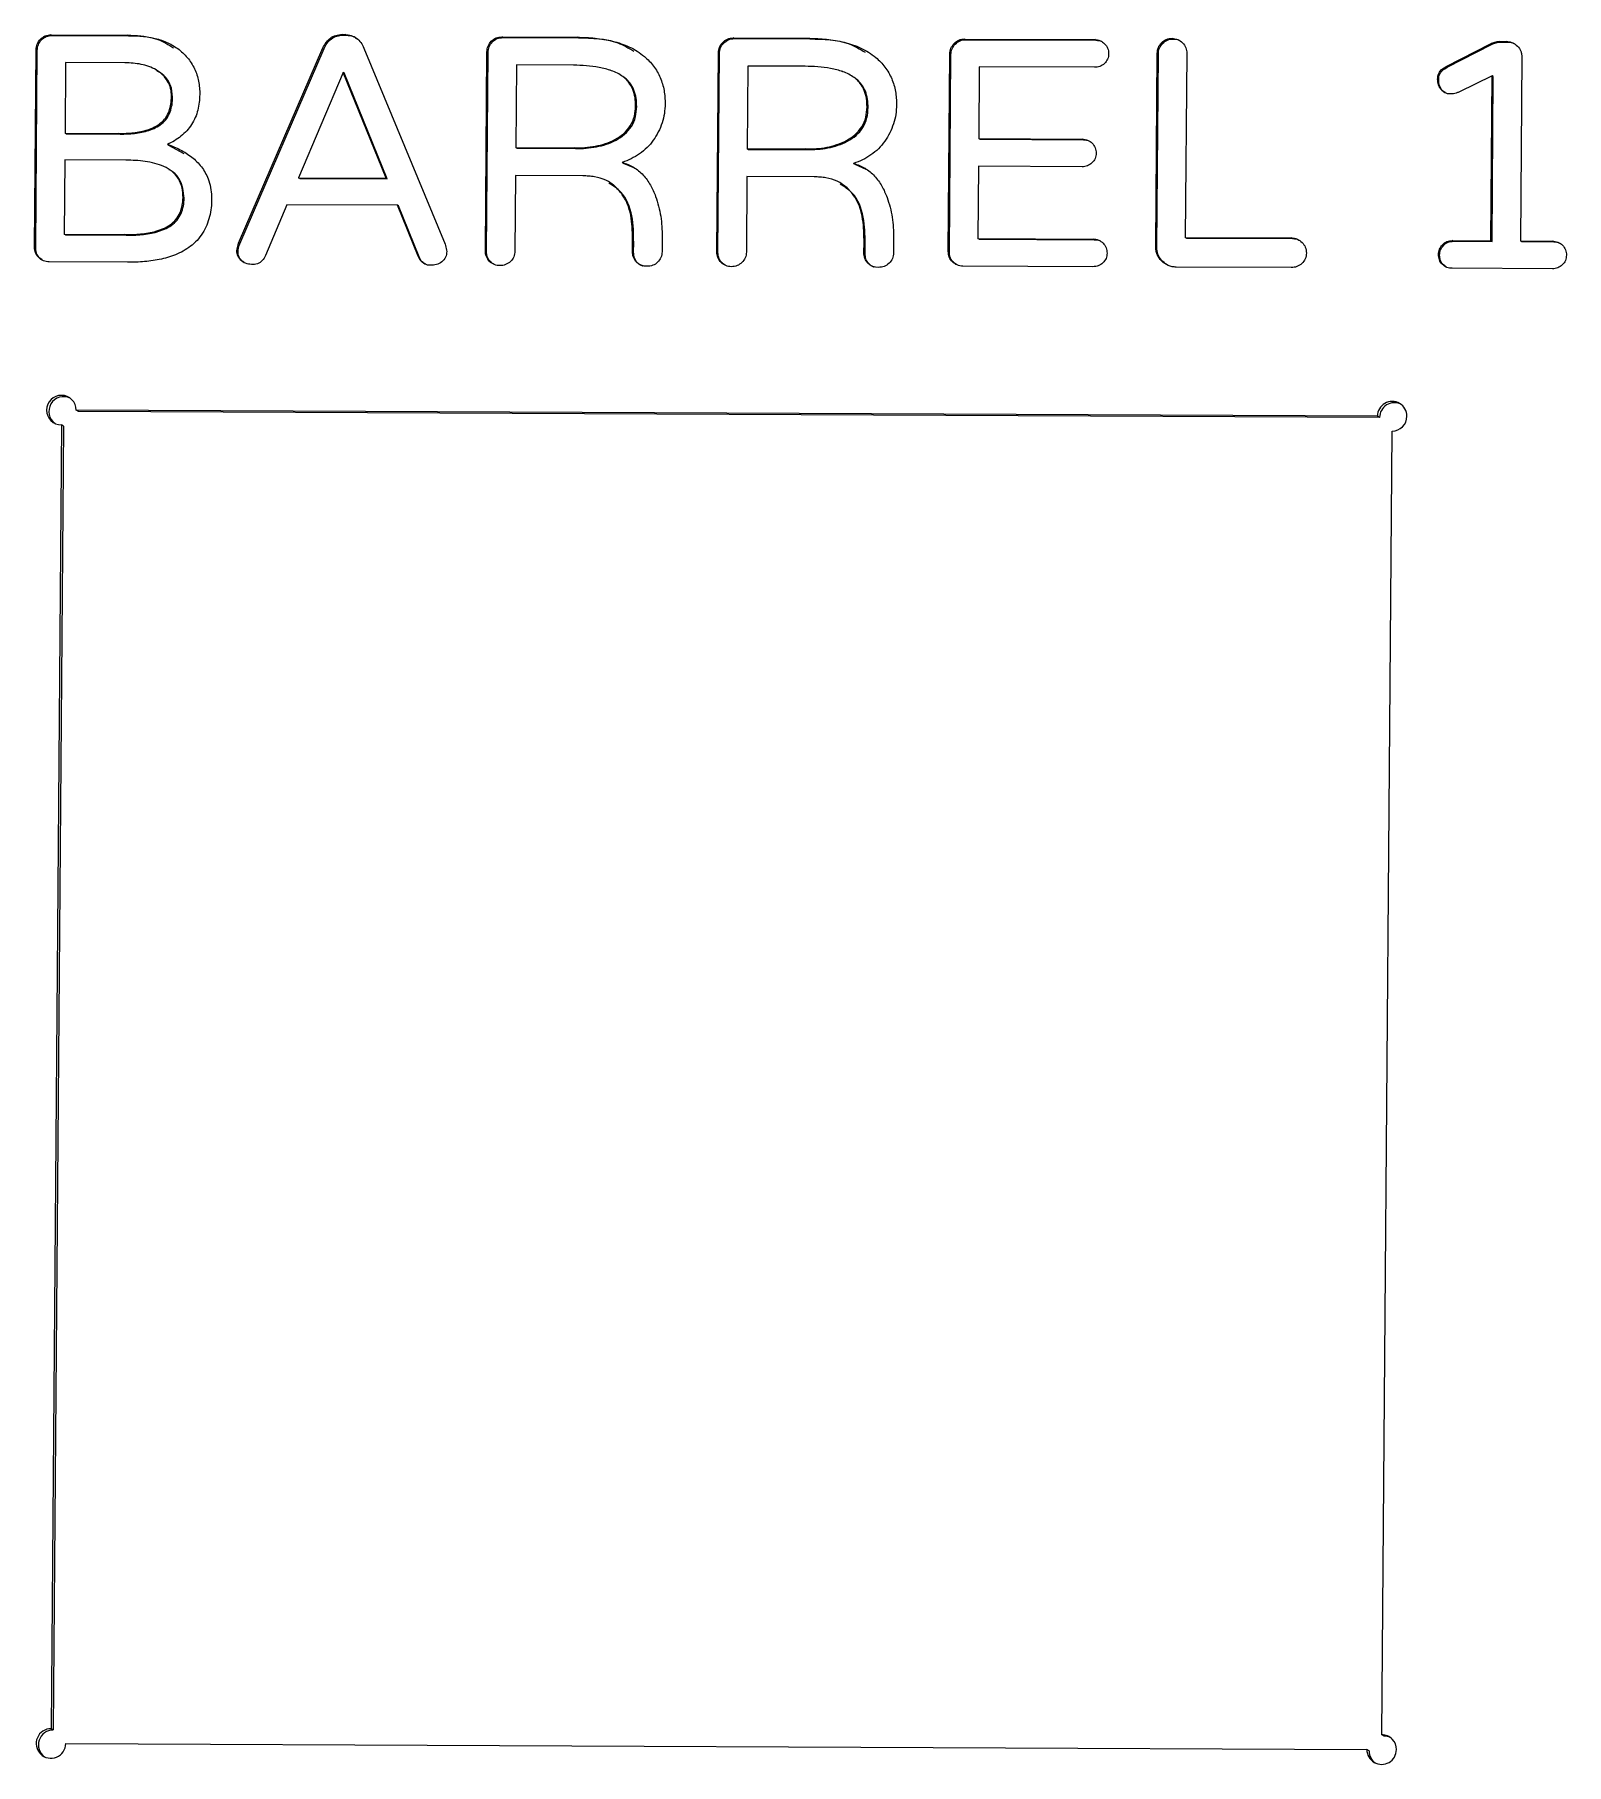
# Model space of a CAD drawing. Header units: millimetres. Extents: x -285 to 285, y -111 to 111.
# Drawn here: x -187.7 to -136, y -22.3 to 36 of the extents above; entities that cross this region are included whole.
import ezdxf

# ---------------------------------------------------------------- set-up
doc = ezdxf.new("R2010")
doc.units = ezdxf.units.MM

msp = doc.modelspace()

# ---------------------------------------------------------------- linework, layer by layer
at = {"color": 7, "linetype": 'Continuous', "lineweight": 25}
for p, q in [((-187.151, 35.984), (-184.568, 35.973)), ((-187.113, 35.962), (-187.151, 35.984)), ((-187.113, 35.962), (-184.53, 35.951)), ((-184.53, 35.951), (-184.568, 35.973)), ((-177.338, 35.994), (-177.229, 35.993)), ((-177.301, 35.972), (-177.338, 35.994)), ((-177.301, 35.972), (-177.191, 35.971)), ((-177.191, 35.971), (-177.229, 35.993)), ((-171.947, 35.915), (-169.398, 35.903)), ((-171.91, 35.893), (-171.947, 35.915)), ((-171.91, 35.893), (-169.36, 35.881)), ((-169.36, 35.881), (-169.398, 35.903)), ((-164.143, 35.879), (-161.593, 35.868)), ((-164.106, 35.857), (-164.143, 35.879)), ((-164.106, 35.857), (-161.556, 35.846)), ((-161.556, 35.846), (-161.593, 35.868)), ((-156.339, 35.844), (-151.95, 35.824)), ((-156.302, 35.822), (-156.339, 35.844)), ((-156.302, 35.822), (-151.913, 35.802)), ((-151.913, 35.802), (-151.95, 35.824)), ((-149.308, 35.844), (-149.345, 35.866)), ((-140.1, 34.913), (-138.605, 35.685)), ((-140.063, 34.891), (-138.568, 35.663)), ((-138.568, 35.663), (-138.605, 35.685)), ((-138.298, 35.761), (-138.068, 35.76)), ((-138.26, 35.739), (-138.298, 35.761)), ((-138.26, 35.739), (-138.031, 35.738)), ((-138.031, 35.738), (-138.068, 35.76)), ((-187.701, 28.825), (-187.649, 35.482)), ((-187.664, 28.803), (-187.612, 35.46)), ((-187.612, 35.46), (-187.649, 35.482)), ((-186.656, 35.049), (-186.675, 32.669)), ((-184.653, 35.04), (-186.656, 35.049)), ((-180.82, 28.958), (-177.976, 35.547)), ((-180.783, 28.936), (-177.939, 35.525)), ((-177.939, 35.525), (-177.976, 35.547)), ((-176.597, 35.541), (-173.858, 28.927)), ((-172.498, 28.7), (-172.446, 35.413)), ((-172.461, 28.678), (-172.408, 35.391)), ((-172.408, 35.391), (-172.446, 35.413)), ((-164.694, 28.664), (-164.641, 35.377)), ((-164.657, 28.642), (-164.604, 35.355)), ((-164.604, 35.355), (-164.641, 35.377)), ((-156.889, 28.684), (-156.837, 35.341)), ((-156.852, 28.662), (-156.8, 35.319)), ((-156.8, 35.319), (-156.837, 35.341)), ((-149.894, 28.849), (-149.843, 35.363)), ((-149.857, 28.827), (-149.806, 35.341)), ((-149.806, 35.341), (-149.843, 35.363)), ((-148.847, 35.359), (-148.896, 29.152)), ((-137.546, 35.231), (-137.595, 29.035)), ((-183.575, 34.786), (-183.612, 34.808)), ((-177.294, 34.721), (-178.8, 31.164)), ((-177.257, 34.699), (-177.294, 34.721)), ((-175.844, 31.151), (-177.294, 34.721)), ((-175.807, 31.129), (-177.257, 34.699)), ((-171.453, 34.969), (-171.475, 32.183)), ((-169.526, 34.96), (-171.453, 34.969)), ((-168.25, 34.769), (-168.288, 34.791)), ((-167.827, 34.557), (-167.864, 34.579)), ((-163.649, 34.933), (-163.67, 32.147)), ((-161.721, 34.924), (-163.649, 34.933)), ((-160.446, 34.733), (-160.483, 34.755)), ((-160.022, 34.522), (-160.06, 34.544)), ((-155.844, 34.908), (-155.863, 32.486)), ((-151.958, 34.891), (-155.844, 34.908)), ((-140.063, 34.891), (-140.1, 34.913)), ((-138.547, 34.599), (-139.668, 34.056)), ((-138.591, 29.04), (-138.547, 34.599)), ((-138.554, 29.018), (-138.51, 34.577)), ((-138.51, 34.577), (-138.547, 34.599)), ((-183.047, 33.881), (-183.084, 33.903)), ((-183.128, 33.388), (-183.166, 33.41)), ((-167.397, 33.569), (-167.435, 33.591)), ((-159.593, 33.533), (-159.63, 33.555)), ((-186.675, 32.669), (-184.857, 32.661)), ((-186.637, 32.647), (-186.675, 32.669)), ((-184.819, 32.639), (-184.857, 32.661)), ((-186.637, 32.647), (-184.819, 32.639)), ((-183.18, 32.27), (-183.217, 32.292)), ((-183.18, 32.27), (-182.665, 31.983)), ((-171.475, 32.183), (-169.492, 32.174)), ((-171.437, 32.161), (-171.475, 32.183)), ((-171.437, 32.161), (-169.455, 32.152)), ((-169.455, 32.152), (-169.492, 32.174)), ((-163.67, 32.147), (-161.688, 32.138)), ((-163.633, 32.125), (-163.67, 32.147)), ((-163.633, 32.125), (-161.65, 32.116)), ((-161.65, 32.116), (-161.688, 32.138)), ((-155.863, 32.486), (-152.371, 32.47)), ((-155.826, 32.464), (-155.863, 32.486)), ((-155.826, 32.464), (-152.334, 32.448)), ((-152.334, 32.448), (-152.371, 32.47)), ((-186.682, 31.77), (-186.702, 29.26)), ((-184.623, 31.76), (-186.682, 31.77)), ((-167.849, 31.662), (-167.887, 31.684)), ((-167.849, 31.662), (-167.474, 31.496)), ((-160.045, 31.626), (-160.082, 31.648)), ((-160.045, 31.626), (-159.669, 31.46)), ((-155.87, 31.553), (-155.89, 29.119)), ((-152.378, 31.537), (-155.87, 31.553)), ((-183.164, 31.447), (-183.201, 31.469)), ((-178.762, 31.142), (-178.8, 31.164)), ((-178.8, 31.164), (-175.844, 31.151)), ((-178.762, 31.142), (-175.807, 31.129)), ((-175.807, 31.129), (-175.844, 31.151)), ((-171.482, 31.24), (-171.502, 28.695)), ((-169.216, 31.23), (-171.482, 31.24)), ((-168.31, 31.018), (-168.348, 31.04)), ((-163.678, 31.205), (-163.698, 28.66)), ((-161.412, 31.194), (-163.678, 31.205)), ((-160.506, 30.982), (-160.543, 31.004)), ((-182.659, 30.479), (-182.696, 30.501)), ((-182.761, 29.966), (-182.798, 29.988)), ((-179.19, 30.255), (-179.914, 28.548)), ((-175.468, 30.238), (-179.19, 30.255)), ((-174.769, 28.525), (-175.468, 30.238)), ((-175.431, 30.216), (-175.468, 30.238)), ((-174.732, 28.503), (-175.431, 30.216)), ((-186.702, 29.26), (-184.654, 29.25)), ((-186.664, 29.238), (-186.702, 29.26)), ((-186.664, 29.238), (-184.617, 29.228)), ((-184.617, 29.228), (-184.654, 29.25)), ((-166.538, 29.177), (-166.542, 28.673)), ((-187.664, 28.803), (-187.701, 28.825)), ((-180.783, 28.936), (-180.82, 28.958)), ((-172.461, 28.678), (-172.498, 28.7)), ((-167.538, 28.677), (-167.536, 29.007)), ((-167.501, 28.655), (-167.538, 28.677)), ((-167.498, 28.985), (-167.536, 29.007)), ((-167.501, 28.655), (-167.498, 28.985)), ((-164.657, 28.642), (-164.694, 28.664)), ((-159.734, 28.642), (-159.731, 28.972)), ((-159.697, 28.619), (-159.734, 28.642)), ((-159.694, 28.95), (-159.731, 28.972)), ((-159.697, 28.619), (-159.694, 28.95)), ((-158.734, 29.142), (-158.738, 28.637)), ((-156.852, 28.662), (-156.889, 28.684)), ((-155.89, 29.119), (-152.003, 29.101)), ((-155.852, 29.097), (-155.89, 29.119)), ((-155.852, 29.097), (-151.966, 29.079)), ((-151.966, 29.079), (-152.003, 29.101)), ((-149.857, 28.827), (-149.894, 28.849)), ((-148.896, 29.152), (-145.315, 29.136)), ((-148.858, 29.13), (-148.896, 29.152)), ((-148.858, 29.13), (-145.278, 29.114)), ((-145.278, 29.114), (-145.315, 29.136)), ((-139.894, 29.046), (-138.591, 29.04)), ((-139.857, 29.024), (-139.894, 29.046)), ((-139.857, 29.024), (-138.554, 29.018)), ((-138.554, 29.018), (-138.591, 29.04)), ((-137.595, 29.035), (-136.512, 29.03)), ((-137.558, 29.013), (-137.595, 29.035)), ((-137.558, 29.013), (-136.474, 29.008)), ((-136.474, 29.008), (-136.512, 29.03)), ((-184.563, 28.317), (-187.211, 28.329)), ((-174.732, 28.503), (-174.769, 28.525)), ((-152.011, 28.168), (-156.399, 28.188)), ((-145.323, 28.138), (-149.209, 28.156)), ((-140.32, 28.553), (-140.357, 28.575)), ((-136.519, 28.098), (-139.902, 28.113)), ((-142.421, 23.129), (-186.297, 23.33)), ((-186.222, 23.286), (-186.297, 23.33)), ((-186.799, 22.832), (-187.144, -21.124)), ((-186.725, 22.788), (-187.07, -21.168)), ((-186.725, 22.788), (-186.799, 22.832)), ((-142.346, 23.085), (-186.222, 23.286)), ((-142.346, 23.085), (-142.421, 23.129)), ((-142.271, -21.329), (-141.926, 22.627)), ((-187.07, -21.168), (-187.144, -21.124)), ((-142.196, -21.373), (-142.271, -21.329)), ((-186.65, -21.626), (-142.774, -21.826)), ((-142.699, -21.871), (-142.774, -21.826))]:
    msp.add_line(p, q, dxfattribs=at)
for centre, radius, start, end in [((-186.796, 23.332), 0.499, 359.77545, 269.61924), ((-186.719, 23.287), 0.5, 64.54863, 234.26619), ((-141.922, 23.128), 0.499, 359.65261, 179.82392), ((-141.846, 23.082), 0.5, 64.54913, 179.66934), ((-141.924, 23.128), 0.501, 269.82341, 359.57127), ((-187.148, -21.623), 0.499, 89.51261, 359.6692), ((-187.072, -21.669), 0.5, 89.7197, 234.24935), ((-142.273, -21.826), 0.497, 359.46468, 89.71712), ((-142.199, -21.87), 0.497, 64.4201, 89.74691), ((-142.275, -21.829), 0.499, 179.65261, 359.82392), ((-142.201, -21.875), 0.498, 179.49546, 234.37004)]:
    msp.add_arc(centre, radius, start, end, dxfattribs=at)
for points, knots in [([(-187.649, 35.482), (-187.645, 35.548), (-187.636, 35.613), (-187.586, 35.735), (-187.549, 35.79), (-187.457, 35.884), (-187.403, 35.923), (-187.282, 35.974), (-187.216, 35.981), (-187.151, 35.984)], [0, 0, 0, 0, 0.25, 0.25, 0.5, 0.5, 0.75, 0.75, 1, 1, 1, 1]), ([(-187.612, 35.46), (-187.607, 35.526), (-187.599, 35.591), (-187.549, 35.713), (-187.512, 35.768), (-187.42, 35.862), (-187.366, 35.901), (-187.245, 35.952), (-187.179, 35.959), (-187.113, 35.962)], [0, 0, 0, 0, 0.25, 0.25, 0.5, 0.5, 0.75, 0.75, 1, 1, 1, 1]), ([(-184.568, 35.973), (-184.419, 35.97), (-184.271, 35.966), (-183.976, 35.934), (-183.829, 35.911), (-183.539, 35.844), (-183.397, 35.799), (-183.125, 35.68), (-182.994, 35.608), (-182.755, 35.433), (-182.647, 35.33), (-182.455, 35.103), (-182.374, 34.977), (-182.245, 34.709), (-182.201, 34.566), (-182.158, 34.347), (-182.147, 34.274), (-182.134, 34.125), (-182.133, 34.051), (-182.132, 33.977)], [0, 0, 0, 0, 0.125, 0.125, 0.25, 0.25, 0.375, 0.375, 0.5, 0.5, 0.625, 0.625, 0.75, 0.75, 0.875, 0.875, 0.9375, 0.9375, 1, 1, 1, 1]), ([(-184.53, 35.951), (-184.19, 35.947), (-183.643, 35.94), (-183.186, 35.653), (-183.013, 35.545)], [0, 0, 0, 0, 0.6231704, 1, 1, 1, 1]), ([(-177.976, 35.547), (-177.947, 35.61), (-177.915, 35.672), (-177.832, 35.783), (-177.783, 35.833), (-177.673, 35.916), (-177.609, 35.946), (-177.509, 35.976), (-177.476, 35.984), (-177.407, 35.992), (-177.372, 35.993), (-177.338, 35.994)], [0, 0, 0, 0, 0.25, 0.25, 0.5, 0.5, 0.75, 0.75, 0.875, 0.875, 1, 1, 1, 1]), ([(-177.939, 35.525), (-177.909, 35.588), (-177.878, 35.65), (-177.795, 35.761), (-177.746, 35.811), (-177.635, 35.894), (-177.571, 35.924), (-177.472, 35.954), (-177.438, 35.962), (-177.37, 35.97), (-177.335, 35.971), (-177.301, 35.972)], [0, 0, 0, 0, 0.25, 0.25, 0.5, 0.5, 0.75, 0.75, 0.875, 0.875, 1, 1, 1, 1]), ([(-177.229, 35.993), (-177.194, 35.992), (-177.159, 35.991), (-177.091, 35.982), (-177.058, 35.974), (-176.959, 35.943), (-176.896, 35.912), (-176.786, 35.828), (-176.737, 35.778), (-176.658, 35.666), (-176.627, 35.603), (-176.597, 35.541)], [0, 0, 0, 0, 0.125, 0.125, 0.25, 0.25, 0.5, 0.5, 0.75, 0.75, 1, 1, 1, 1]), ([(-177.191, 35.971), (-177.112, 35.967), (-176.986, 35.96), (-176.884, 35.89), (-176.845, 35.864)], [0, 0, 0, 0, 0.626902, 1, 1, 1, 1]), ([(-172.446, 35.413), (-172.441, 35.478), (-172.433, 35.544), (-172.383, 35.665), (-172.346, 35.721), (-172.254, 35.815), (-172.2, 35.854), (-172.079, 35.905), (-172.013, 35.912), (-171.947, 35.915)], [0, 0, 0, 0, 0.25, 0.25, 0.5, 0.5, 0.75, 0.75, 1, 1, 1, 1]), ([(-172.408, 35.391), (-172.404, 35.456), (-172.396, 35.522), (-172.346, 35.643), (-172.308, 35.699), (-172.217, 35.793), (-172.163, 35.832), (-172.042, 35.883), (-171.976, 35.89), (-171.91, 35.893)], [0, 0, 0, 0, 0.25, 0.25, 0.5, 0.5, 0.75, 0.75, 1, 1, 1, 1]), ([(-169.398, 35.903), (-169.198, 35.9), (-168.998, 35.894), (-168.6, 35.852), (-168.402, 35.82), (-168.014, 35.724), (-167.824, 35.659), (-167.552, 35.533), (-167.463, 35.486), (-167.294, 35.38), (-167.215, 35.319), (-167.137, 35.257)], [0, 0, 0, 0, 0.25, 0.25, 0.5, 0.5, 0.75, 0.75, 0.875, 0.875, 1, 1, 1, 1]), ([(-169.36, 35.881), (-168.902, 35.876), (-168.237, 35.868), (-167.672, 35.54), (-167.496, 35.438)], [0, 0, 0, 0, 0.689808, 1, 1, 1, 1]), ([(-164.641, 35.377), (-164.637, 35.443), (-164.629, 35.508), (-164.579, 35.63), (-164.541, 35.685), (-164.45, 35.779), (-164.395, 35.818), (-164.275, 35.869), (-164.209, 35.876), (-164.143, 35.879)], [0, 0, 0, 0, 0.25, 0.25, 0.5, 0.5, 0.75, 0.75, 1, 1, 1, 1]), ([(-164.604, 35.355), (-164.6, 35.42), (-164.592, 35.486), (-164.542, 35.608), (-164.504, 35.663), (-164.412, 35.757), (-164.358, 35.796), (-164.237, 35.847), (-164.171, 35.854), (-164.106, 35.857)], [0, 0, 0, 0, 0.25, 0.25, 0.5, 0.5, 0.75, 0.75, 1, 1, 1, 1]), ([(-161.593, 35.868), (-161.393, 35.864), (-161.193, 35.858), (-160.796, 35.816), (-160.598, 35.785), (-160.21, 35.688), (-160.02, 35.624), (-159.748, 35.497), (-159.659, 35.451), (-159.49, 35.344), (-159.411, 35.283), (-159.332, 35.221)], [0, 0, 0, 0, 0.25, 0.25, 0.5, 0.5, 0.75, 0.75, 0.875, 0.875, 1, 1, 1, 1]), ([(-161.556, 35.846), (-161.097, 35.84), (-160.433, 35.832), (-159.867, 35.504), (-159.692, 35.402)], [0, 0, 0, 0, 0.689808, 1, 1, 1, 1]), ([(-156.837, 35.341), (-156.833, 35.407), (-156.825, 35.473), (-156.774, 35.594), (-156.737, 35.65), (-156.645, 35.743), (-156.591, 35.783), (-156.47, 35.834), (-156.404, 35.84), (-156.339, 35.844)], [0, 0, 0, 0, 0.25, 0.25, 0.5, 0.5, 0.75, 0.75, 1, 1, 1, 1]), ([(-156.8, 35.319), (-156.795, 35.385), (-156.787, 35.451), (-156.737, 35.572), (-156.7, 35.627), (-156.608, 35.721), (-156.554, 35.761), (-156.433, 35.811), (-156.367, 35.818), (-156.302, 35.822)], [0, 0, 0, 0, 0.25, 0.25, 0.5, 0.5, 0.75, 0.75, 1, 1, 1, 1]), ([(-151.95, 35.824), (-151.919, 35.822), (-151.888, 35.821), (-151.828, 35.81), (-151.798, 35.8), (-151.712, 35.764), (-151.661, 35.728), (-151.574, 35.64), (-151.538, 35.589), (-151.504, 35.502), (-151.495, 35.472), (-151.486, 35.411), (-151.485, 35.38), (-151.484, 35.349)], [0, 0, 0, 0, 0.125, 0.125, 0.25, 0.25, 0.5, 0.5, 0.75, 0.75, 0.875, 0.875, 1, 1, 1, 1]), ([(-151.913, 35.802), (-151.841, 35.798), (-151.752, 35.794), (-151.688, 35.739), (-151.676, 35.729)], [0, 0, 0, 0, 0.819237, 1, 1, 1, 1]), ([(-149.843, 35.363), (-149.841, 35.396), (-149.839, 35.429), (-149.828, 35.493), (-149.818, 35.525), (-149.781, 35.616), (-149.744, 35.672), (-149.652, 35.766), (-149.598, 35.805), (-149.507, 35.842), (-149.475, 35.852), (-149.41, 35.862), (-149.378, 35.864), (-149.345, 35.866)], [0, 0, 0, 0, 0.125, 0.125, 0.25, 0.25, 0.5, 0.5, 0.75, 0.75, 0.875, 0.875, 1, 1, 1, 1]), ([(-149.806, 35.341), (-149.804, 35.374), (-149.802, 35.407), (-149.79, 35.471), (-149.781, 35.503), (-149.743, 35.594), (-149.707, 35.65), (-149.615, 35.744), (-149.56, 35.783), (-149.469, 35.82), (-149.438, 35.83), (-149.373, 35.84), (-149.34, 35.842), (-149.308, 35.844)], [0, 0, 0, 0, 0.125, 0.125, 0.25, 0.25, 0.5, 0.5, 0.75, 0.75, 0.875, 0.875, 1, 1, 1, 1]), ([(-149.345, 35.866), (-149.279, 35.862), (-149.213, 35.854), (-149.091, 35.803), (-149.037, 35.763), (-148.944, 35.669), (-148.906, 35.614), (-148.869, 35.522), (-148.86, 35.49), (-148.85, 35.425), (-148.848, 35.392), (-148.847, 35.359)], [0, 0, 0, 0, 0.25, 0.25, 0.5, 0.5, 0.75, 0.75, 0.875, 0.875, 1, 1, 1, 1]), ([(-149.308, 35.844), (-149.23, 35.841), (-149.139, 35.837), (-149.073, 35.781), (-149.064, 35.773)], [0, 0, 0, 0, 0.853755, 1, 1, 1, 1]), ([(-138.605, 35.685), (-138.556, 35.707), (-138.507, 35.729), (-138.405, 35.755), (-138.351, 35.758), (-138.298, 35.761)], [0, 0, 0, 0, 0.5, 0.5, 1, 1, 1, 1]), ([(-138.568, 35.663), (-138.519, 35.685), (-138.47, 35.707), (-138.367, 35.733), (-138.314, 35.736), (-138.26, 35.739)], [0, 0, 0, 0, 0.5, 0.5, 1, 1, 1, 1]), ([(-138.068, 35.76), (-138.034, 35.758), (-137.999, 35.756), (-137.931, 35.745), (-137.898, 35.735), (-137.803, 35.694), (-137.745, 35.654), (-137.649, 35.556), (-137.609, 35.498), (-137.569, 35.402), (-137.56, 35.368), (-137.549, 35.3), (-137.548, 35.266), (-137.546, 35.231)], [0, 0, 0, 0, 0.125, 0.125, 0.25, 0.25, 0.5, 0.5, 0.75, 0.75, 0.875, 0.875, 1, 1, 1, 1]), ([(-138.031, 35.738), (-137.949, 35.735), (-137.855, 35.732), (-137.787, 35.674), (-137.778, 35.666)], [0, 0, 0, 0, 0.862782, 1, 1, 1, 1]), ([(-183.084, 33.903), (-183.086, 33.994), (-183.092, 34.086), (-183.136, 34.262), (-183.169, 34.348), (-183.262, 34.504), (-183.319, 34.576), (-183.45, 34.702), (-183.524, 34.755), (-183.68, 34.849), (-183.763, 34.886), (-183.934, 34.948), (-184.022, 34.973), (-184.2, 35.008), (-184.29, 35.02), (-184.471, 35.036), (-184.562, 35.038), (-184.653, 35.04)], [0, 0, 0, 0, 0.125, 0.125, 0.25, 0.25, 0.375, 0.375, 0.5, 0.5, 0.625, 0.625, 0.75, 0.75, 0.875, 0.875, 1, 1, 1, 1]), ([(-167.137, 35.257), (-167.081, 35.206), (-167.026, 35.156), (-166.922, 35.047), (-166.874, 34.99), (-166.738, 34.81), (-166.662, 34.68), (-166.544, 34.404), (-166.502, 34.259), (-166.461, 34.037), (-166.451, 33.962), (-166.441, 33.813), (-166.439, 33.737), (-166.438, 33.662)], [0, 0, 0, 0, 0.125, 0.125, 0.25, 0.25, 0.5, 0.5, 0.75, 0.75, 0.875, 0.875, 1, 1, 1, 1]), ([(-159.332, 35.221), (-159.277, 35.171), (-159.221, 35.12), (-159.118, 35.012), (-159.069, 34.954), (-158.934, 34.775), (-158.857, 34.644), (-158.739, 34.368), (-158.697, 34.223), (-158.657, 34.001), (-158.647, 33.927), (-158.636, 33.777), (-158.635, 33.702), (-158.634, 33.627)], [0, 0, 0, 0, 0.125, 0.125, 0.25, 0.25, 0.5, 0.5, 0.75, 0.75, 0.875, 0.875, 1, 1, 1, 1]), ([(-151.484, 35.349), (-151.485, 35.318), (-151.487, 35.287), (-151.497, 35.227), (-151.506, 35.197), (-151.542, 35.112), (-151.579, 35.062), (-151.668, 34.978), (-151.721, 34.944), (-151.807, 34.911), (-151.836, 34.902), (-151.896, 34.893), (-151.927, 34.892), (-151.958, 34.891)], [0, 0, 0, 0, 0.125, 0.125, 0.25, 0.25, 0.5, 0.5, 0.75, 0.75, 0.875, 0.875, 1, 1, 1, 1]), ([(-183.047, 33.881), (-183.059, 34.017), (-183.084, 34.289), (-183.3, 34.609), (-183.499, 34.726), (-183.582, 34.775)], [0, 0, 0, 0, 0.369335, 0.73824, 1, 1, 1, 1]), ([(-167.864, 34.579), (-167.924, 34.619), (-167.985, 34.658), (-168.113, 34.724), (-168.18, 34.752), (-168.383, 34.826), (-168.523, 34.861), (-168.948, 34.942), (-169.237, 34.955), (-169.526, 34.96)], [0, 0, 0, 0, 0.125, 0.125, 0.25, 0.25, 0.5, 0.5, 1, 1, 1, 1]), ([(-167.435, 33.591), (-167.436, 33.684), (-167.439, 33.778), (-167.469, 33.962), (-167.494, 34.053), (-167.563, 34.227), (-167.609, 34.309), (-167.694, 34.421), (-167.724, 34.456), (-167.792, 34.52), (-167.828, 34.55), (-167.864, 34.579)], [0, 0, 0, 0, 0.25, 0.25, 0.5, 0.5, 0.75, 0.75, 0.875, 0.875, 1, 1, 1, 1]), ([(-167.397, 33.569), (-167.398, 33.662), (-167.401, 33.756), (-167.432, 33.94), (-167.456, 34.031), (-167.526, 34.205), (-167.572, 34.287), (-167.656, 34.399), (-167.687, 34.434), (-167.754, 34.498), (-167.791, 34.528), (-167.827, 34.557)], [0, 0, 0, 0, 0.25, 0.25, 0.5, 0.5, 0.75, 0.75, 0.875, 0.875, 1, 1, 1, 1]), ([(-160.06, 34.544), (-160.12, 34.583), (-160.18, 34.623), (-160.309, 34.689), (-160.375, 34.716), (-160.578, 34.79), (-160.719, 34.825), (-161.144, 34.906), (-161.433, 34.919), (-161.721, 34.924)], [0, 0, 0, 0, 0.125, 0.125, 0.25, 0.25, 0.5, 0.5, 1, 1, 1, 1]), ([(-159.63, 33.555), (-159.631, 33.648), (-159.634, 33.742), (-159.665, 33.927), (-159.689, 34.018), (-159.758, 34.191), (-159.805, 34.273), (-159.889, 34.385), (-159.92, 34.42), (-159.987, 34.485), (-160.023, 34.514), (-160.06, 34.544)], [0, 0, 0, 0, 0.25, 0.25, 0.5, 0.5, 0.75, 0.75, 0.875, 0.875, 1, 1, 1, 1]), ([(-159.593, 33.533), (-159.594, 33.626), (-159.597, 33.72), (-159.627, 33.905), (-159.652, 33.995), (-159.721, 34.169), (-159.767, 34.251), (-159.852, 34.363), (-159.883, 34.398), (-159.95, 34.463), (-159.986, 34.492), (-160.022, 34.522)], [0, 0, 0, 0, 0.25, 0.25, 0.5, 0.5, 0.75, 0.75, 0.875, 0.875, 1, 1, 1, 1]), ([(-139.668, 34.056), (-139.699, 34.044), (-139.729, 34.031), (-139.79, 34.007), (-139.823, 33.999), (-139.888, 33.993), (-139.921, 33.992), (-139.986, 33.991), (-140.02, 33.992), (-140.116, 34.014), (-140.174, 34.049), (-140.274, 34.135), (-140.315, 34.188), (-140.366, 34.31), (-140.38, 34.375), (-140.39, 34.506), (-140.388, 34.574), (-140.349, 34.699), (-140.311, 34.756), (-140.216, 34.848), (-140.158, 34.881), (-140.1, 34.913)], [0, 0, 0, 0, 0.0625, 0.0625, 0.125, 0.125, 0.1875, 0.1875, 0.25, 0.25, 0.375, 0.375, 0.5, 0.5, 0.625, 0.625, 0.75, 0.75, 0.875, 0.875, 1, 1, 1, 1]), ([(-140.126, 34.038), (-140.147, 34.048), (-140.227, 34.086), (-140.315, 34.225), (-140.356, 34.416), (-140.349, 34.619), (-140.235, 34.793), (-140.12, 34.858), (-140.063, 34.891)], [0, 0, 0, 0, 0.065257, 0.251598, 0.43881, 0.626008, 0.812633, 1, 1, 1, 1]), ([(-182.132, 33.977), (-182.136, 33.888), (-182.14, 33.799), (-182.159, 33.623), (-182.174, 33.535), (-182.241, 33.277), (-182.311, 33.112), (-182.504, 32.813), (-182.627, 32.682), (-182.834, 32.513), (-182.906, 32.462), (-183.058, 32.371), (-183.138, 32.331), (-183.217, 32.292)], [0, 0, 0, 0, 0.125, 0.125, 0.25, 0.25, 0.5, 0.5, 0.75, 0.75, 0.875, 0.875, 1, 1, 1, 1]), ([(-183.166, 33.41), (-183.142, 33.491), (-183.118, 33.571), (-183.091, 33.735), (-183.088, 33.819), (-183.084, 33.903)], [0, 0, 0, 0, 0.5, 0.5, 1, 1, 1, 1]), ([(-183.128, 33.388), (-183.104, 33.469), (-183.08, 33.549), (-183.054, 33.713), (-183.05, 33.797), (-183.047, 33.881)], [0, 0, 0, 0, 0.5, 0.5, 1, 1, 1, 1]), ([(-184.857, 32.661), (-184.693, 32.663), (-184.528, 32.666), (-184.203, 32.705), (-184.04, 32.735), (-183.728, 32.836), (-183.577, 32.909), (-183.386, 33.065), (-183.327, 33.125), (-183.232, 33.259), (-183.199, 33.334), (-183.166, 33.41)], [0, 0, 0, 0, 0.25, 0.25, 0.5, 0.5, 0.75, 0.75, 0.875, 0.875, 1, 1, 1, 1]), ([(-184.819, 32.639), (-184.655, 32.641), (-184.491, 32.644), (-184.165, 32.682), (-184.003, 32.713), (-183.69, 32.814), (-183.54, 32.887), (-183.349, 33.043), (-183.29, 33.103), (-183.195, 33.237), (-183.161, 33.312), (-183.128, 33.388)], [0, 0, 0, 0, 0.25, 0.25, 0.5, 0.5, 0.75, 0.75, 0.875, 0.875, 1, 1, 1, 1]), ([(-169.492, 32.174), (-169.375, 32.175), (-169.258, 32.177), (-169.025, 32.195), (-168.909, 32.21), (-168.679, 32.254), (-168.565, 32.282), (-168.343, 32.356), (-168.235, 32.402), (-168.027, 32.511), (-167.93, 32.577), (-167.752, 32.729), (-167.674, 32.819), (-167.551, 33.019), (-167.505, 33.128), (-167.448, 33.356), (-167.44, 33.473), (-167.435, 33.591)], [0, 0, 0, 0, 0.125, 0.125, 0.25, 0.25, 0.375, 0.375, 0.5, 0.5, 0.625, 0.625, 0.75, 0.75, 0.875, 0.875, 1, 1, 1, 1]), ([(-169.455, 32.152), (-169.338, 32.153), (-169.221, 32.155), (-168.988, 32.173), (-168.871, 32.188), (-168.642, 32.232), (-168.528, 32.26), (-168.305, 32.333), (-168.198, 32.38), (-167.99, 32.489), (-167.892, 32.555), (-167.714, 32.707), (-167.637, 32.797), (-167.513, 32.997), (-167.468, 33.106), (-167.411, 33.334), (-167.403, 33.451), (-167.397, 33.569)], [0, 0, 0, 0, 0.125, 0.125, 0.25, 0.25, 0.375, 0.375, 0.5, 0.5, 0.625, 0.625, 0.75, 0.75, 0.875, 0.875, 1, 1, 1, 1]), ([(-166.438, 33.662), (-166.443, 33.553), (-166.448, 33.443), (-166.481, 33.227), (-166.508, 33.121), (-166.611, 32.809), (-166.71, 32.611), (-166.962, 32.253), (-167.121, 32.098), (-167.392, 31.913), (-167.485, 31.856), (-167.682, 31.761), (-167.784, 31.722), (-167.887, 31.684)], [0, 0, 0, 0, 0.125, 0.125, 0.25, 0.25, 0.5, 0.5, 0.75, 0.75, 0.875, 0.875, 1, 1, 1, 1]), ([(-161.688, 32.138), (-161.571, 32.14), (-161.454, 32.142), (-161.221, 32.159), (-161.104, 32.174), (-160.875, 32.218), (-160.761, 32.246), (-160.538, 32.32), (-160.431, 32.366), (-160.223, 32.476), (-160.125, 32.541), (-159.947, 32.694), (-159.87, 32.784), (-159.746, 32.983), (-159.701, 33.093), (-159.644, 33.32), (-159.635, 33.438), (-159.63, 33.555)], [0, 0, 0, 0, 0.125, 0.125, 0.25, 0.25, 0.375, 0.375, 0.5, 0.5, 0.625, 0.625, 0.75, 0.75, 0.875, 0.875, 1, 1, 1, 1]), ([(-161.65, 32.116), (-161.533, 32.118), (-161.416, 32.12), (-161.183, 32.137), (-161.067, 32.152), (-160.837, 32.196), (-160.723, 32.224), (-160.501, 32.298), (-160.393, 32.344), (-160.186, 32.453), (-160.088, 32.519), (-159.91, 32.672), (-159.833, 32.762), (-159.709, 32.961), (-159.664, 33.071), (-159.606, 33.298), (-159.598, 33.416), (-159.593, 33.533)], [0, 0, 0, 0, 0.125, 0.125, 0.25, 0.25, 0.375, 0.375, 0.5, 0.5, 0.625, 0.625, 0.75, 0.75, 0.875, 0.875, 1, 1, 1, 1]), ([(-158.634, 33.627), (-158.639, 33.517), (-158.644, 33.408), (-158.677, 33.192), (-158.703, 33.085), (-158.807, 32.773), (-158.906, 32.575), (-159.158, 32.218), (-159.316, 32.062), (-159.587, 31.877), (-159.681, 31.82), (-159.878, 31.725), (-159.98, 31.686), (-160.082, 31.648)], [0, 0, 0, 0, 0.125, 0.125, 0.25, 0.25, 0.5, 0.5, 0.75, 0.75, 0.875, 0.875, 1, 1, 1, 1]), ([(-183.217, 32.292), (-183.073, 32.238), (-182.928, 32.183), (-182.654, 32.041), (-182.523, 31.958), (-182.281, 31.767), (-182.172, 31.657), (-182.031, 31.473), (-181.988, 31.408), (-181.912, 31.274), (-181.879, 31.204), (-181.847, 31.134)], [0, 0, 0, 0, 0.25, 0.25, 0.5, 0.5, 0.75, 0.75, 0.875, 0.875, 1, 1, 1, 1]), ([(-152.371, 32.47), (-152.34, 32.469), (-152.309, 32.467), (-152.248, 32.456), (-152.219, 32.447), (-152.133, 32.41), (-152.082, 32.374), (-151.994, 32.286), (-151.959, 32.234), (-151.924, 32.148), (-151.915, 32.118), (-151.905, 32.057), (-151.904, 32.026), (-151.903, 31.995)], [0, 0, 0, 0, 0.125, 0.125, 0.25, 0.25, 0.5, 0.5, 0.75, 0.75, 0.875, 0.875, 1, 1, 1, 1]), ([(-152.334, 32.448), (-152.261, 32.444), (-152.173, 32.44), (-152.11, 32.386), (-152.099, 32.377)], [0, 0, 0, 0, 0.826961, 1, 1, 1, 1]), ([(-182.696, 30.501), (-182.698, 30.611), (-182.703, 30.72), (-182.753, 30.933), (-182.792, 31.036), (-182.904, 31.224), (-182.978, 31.306), (-183.148, 31.443), (-183.243, 31.498), (-183.541, 31.632), (-183.755, 31.684), (-184.187, 31.748), (-184.405, 31.757), (-184.623, 31.76)], [0, 0, 0, 0, 0.125, 0.125, 0.25, 0.25, 0.375, 0.375, 0.5, 0.5, 0.75, 0.75, 1, 1, 1, 1]), ([(-167.887, 31.684), (-167.82, 31.663), (-167.753, 31.643), (-167.624, 31.59), (-167.562, 31.557), (-167.383, 31.45), (-167.274, 31.36), (-167.085, 31.155), (-167.003, 31.041), (-166.864, 30.799), (-166.81, 30.669), (-166.759, 30.54)], [0, 0, 0, 0, 0.125, 0.125, 0.25, 0.25, 0.5, 0.5, 0.75, 0.75, 1, 1, 1, 1]), ([(-160.082, 31.648), (-160.016, 31.628), (-159.949, 31.607), (-159.82, 31.554), (-159.758, 31.522), (-159.578, 31.414), (-159.47, 31.325), (-159.28, 31.119), (-159.199, 31.005), (-159.06, 30.763), (-159.006, 30.634), (-158.954, 30.504)], [0, 0, 0, 0, 0.125, 0.125, 0.25, 0.25, 0.5, 0.5, 0.75, 0.75, 1, 1, 1, 1]), ([(-151.903, 31.995), (-151.904, 31.964), (-151.906, 31.933), (-151.917, 31.873), (-151.926, 31.844), (-151.963, 31.759), (-151.999, 31.709), (-152.089, 31.624), (-152.141, 31.591), (-152.227, 31.557), (-152.257, 31.549), (-152.317, 31.539), (-152.348, 31.538), (-152.378, 31.537)], [0, 0, 0, 0, 0.125, 0.125, 0.25, 0.25, 0.5, 0.5, 0.75, 0.75, 0.875, 0.875, 1, 1, 1, 1]), ([(-182.659, 30.479), (-182.682, 30.7), (-182.718, 31.031), (-182.975, 31.333), (-183.12, 31.412), (-183.169, 31.439)], [0, 0, 0, 0, 0.5672225, 0.8530596, 1, 1, 1, 1]), ([(-181.847, 31.134), (-181.814, 31.038), (-181.784, 30.94), (-181.749, 30.74), (-181.739, 30.639), (-181.726, 30.334), (-181.739, 30.129), (-181.829, 29.733), (-181.896, 29.538), (-182.048, 29.273), (-182.106, 29.189), (-182.238, 29.034), (-182.314, 28.966), (-182.39, 28.899)], [0, 0, 0, 0, 0.125, 0.125, 0.25, 0.25, 0.5, 0.5, 0.75, 0.75, 0.875, 0.875, 1, 1, 1, 1]), ([(-167.536, 29.007), (-167.536, 29.141), (-167.537, 29.274), (-167.552, 29.541), (-167.562, 29.674), (-167.603, 29.938), (-167.631, 30.069), (-167.721, 30.32), (-167.782, 30.439), (-167.928, 30.663), (-168.012, 30.767), (-168.207, 30.949), (-168.315, 31.03), (-168.558, 31.14), (-168.687, 31.176), (-168.884, 31.209), (-168.95, 31.217), (-169.083, 31.228), (-169.149, 31.229), (-169.216, 31.23)], [0, 0, 0, 0, 0.125, 0.125, 0.25, 0.25, 0.375, 0.375, 0.5, 0.5, 0.625, 0.625, 0.75, 0.75, 0.875, 0.875, 0.9375, 0.9375, 1, 1, 1, 1]), ([(-167.498, 28.985), (-167.501, 29.282), (-167.508, 29.873), (-167.792, 30.644), (-168.19, 30.894), (-168.335, 30.985)], [0, 0, 0, 0, 0.391384, 0.779103, 1, 1, 1, 1]), ([(-159.731, 28.972), (-159.731, 29.105), (-159.732, 29.239), (-159.747, 29.505), (-159.758, 29.638), (-159.799, 29.902), (-159.827, 30.033), (-159.916, 30.284), (-159.978, 30.404), (-160.123, 30.627), (-160.208, 30.732), (-160.402, 30.913), (-160.511, 30.994), (-160.753, 31.104), (-160.882, 31.141), (-161.079, 31.173), (-161.146, 31.181), (-161.278, 31.193), (-161.345, 31.194), (-161.412, 31.194)], [0, 0, 0, 0, 0.125, 0.125, 0.25, 0.25, 0.375, 0.375, 0.5, 0.5, 0.625, 0.625, 0.75, 0.75, 0.875, 0.875, 0.9375, 0.9375, 1, 1, 1, 1]), ([(-159.694, 28.95), (-159.697, 29.246), (-159.703, 29.837), (-159.987, 30.609), (-160.386, 30.859), (-160.53, 30.95)], [0, 0, 0, 0, 0.3913839, 0.7791029, 1, 1, 1, 1]), ([(-182.798, 29.988), (-182.766, 30.07), (-182.737, 30.153), (-182.704, 30.325), (-182.699, 30.413), (-182.696, 30.501)], [0, 0, 0, 0, 0.5, 0.5, 1, 1, 1, 1]), ([(-182.761, 29.966), (-182.729, 30.048), (-182.7, 30.131), (-182.667, 30.303), (-182.662, 30.391), (-182.659, 30.479)], [0, 0, 0, 0, 0.5, 0.5, 1, 1, 1, 1]), ([(-166.759, 30.54), (-166.722, 30.43), (-166.686, 30.32), (-166.627, 30.097), (-166.605, 29.983), (-166.569, 29.754), (-166.556, 29.639), (-166.541, 29.409), (-166.54, 29.293), (-166.538, 29.177)], [0, 0, 0, 0, 0.25, 0.25, 0.5, 0.5, 0.75, 0.75, 1, 1, 1, 1]), ([(-158.954, 30.504), (-158.918, 30.394), (-158.882, 30.284), (-158.823, 30.061), (-158.8, 29.947), (-158.764, 29.719), (-158.751, 29.604), (-158.737, 29.373), (-158.735, 29.257), (-158.734, 29.142)], [0, 0, 0, 0, 0.25, 0.25, 0.5, 0.5, 0.75, 0.75, 1, 1, 1, 1]), ([(-184.654, 29.25), (-184.478, 29.252), (-184.302, 29.255), (-183.952, 29.29), (-183.777, 29.317), (-183.438, 29.414), (-183.272, 29.481), (-183.056, 29.633), (-182.988, 29.692), (-182.877, 29.829), (-182.837, 29.908), (-182.798, 29.988)], [0, 0, 0, 0, 0.25, 0.25, 0.5, 0.5, 0.75, 0.75, 0.875, 0.875, 1, 1, 1, 1]), ([(-184.617, 29.228), (-184.441, 29.23), (-184.265, 29.233), (-183.914, 29.268), (-183.74, 29.295), (-183.401, 29.392), (-183.235, 29.459), (-183.018, 29.611), (-182.951, 29.67), (-182.839, 29.807), (-182.8, 29.886), (-182.761, 29.966)], [0, 0, 0, 0, 0.25, 0.25, 0.5, 0.5, 0.75, 0.75, 0.875, 0.875, 1, 1, 1, 1]), ([(-187.211, 28.329), (-187.243, 28.331), (-187.276, 28.333), (-187.339, 28.344), (-187.37, 28.353), (-187.46, 28.39), (-187.515, 28.427), (-187.606, 28.519), (-187.643, 28.574), (-187.679, 28.665), (-187.688, 28.696), (-187.698, 28.76), (-187.7, 28.792), (-187.701, 28.825)], [0, 0, 0, 0, 0.125, 0.125, 0.25, 0.25, 0.5, 0.5, 0.75, 0.75, 0.875, 0.875, 1, 1, 1, 1]), ([(-187.421, 28.382), (-187.469, 28.413), (-187.565, 28.476), (-187.65, 28.632), (-187.659, 28.746), (-187.664, 28.803)], [0, 0, 0, 0, 0.331618, 0.665752, 1, 1, 1, 1]), ([(-182.39, 28.899), (-182.466, 28.841), (-182.542, 28.782), (-182.706, 28.683), (-182.792, 28.64), (-183.054, 28.524), (-183.238, 28.467), (-183.611, 28.383), (-183.8, 28.356), (-184.181, 28.323), (-184.372, 28.319), (-184.563, 28.317)], [0, 0, 0, 0, 0.125, 0.125, 0.25, 0.25, 0.5, 0.5, 0.75, 0.75, 1, 1, 1, 1]), ([(-179.914, 28.548), (-179.945, 28.488), (-179.976, 28.427), (-180.067, 28.327), (-180.124, 28.287), (-180.252, 28.243), (-180.321, 28.239), (-180.455, 28.248), (-180.522, 28.259), (-180.648, 28.305), (-180.706, 28.343), (-180.798, 28.441), (-180.834, 28.5), (-180.88, 28.627), (-180.88, 28.696), (-180.863, 28.83), (-180.842, 28.894), (-180.82, 28.958)], [0, 0, 0, 0, 0.125, 0.125, 0.25, 0.25, 0.375, 0.375, 0.5, 0.5, 0.625, 0.625, 0.75, 0.75, 0.875, 0.875, 1, 1, 1, 1]), ([(-180.623, 28.31), (-180.655, 28.328), (-180.746, 28.38), (-180.835, 28.538), (-180.846, 28.744), (-180.804, 28.872), (-180.783, 28.936)], [0, 0, 0, 0, 0.154346, 0.436183, 0.717193, 1, 1, 1, 1]), ([(-173.858, 28.927), (-173.837, 28.863), (-173.816, 28.798), (-173.801, 28.664), (-173.803, 28.595), (-173.85, 28.468), (-173.887, 28.41), (-173.98, 28.312), (-174.039, 28.275), (-174.166, 28.23), (-174.233, 28.22), (-174.368, 28.212), (-174.437, 28.216), (-174.563, 28.261), (-174.62, 28.302), (-174.709, 28.403), (-174.74, 28.464), (-174.769, 28.525)], [0, 0, 0, 0, 0.125, 0.125, 0.25, 0.25, 0.375, 0.375, 0.5, 0.5, 0.625, 0.625, 0.75, 0.75, 0.875, 0.875, 1, 1, 1, 1]), ([(-172.008, 28.204), (-172.04, 28.206), (-172.073, 28.208), (-172.136, 28.219), (-172.168, 28.228), (-172.258, 28.265), (-172.313, 28.302), (-172.403, 28.394), (-172.44, 28.449), (-172.476, 28.54), (-172.485, 28.571), (-172.495, 28.635), (-172.497, 28.667), (-172.498, 28.7)], [0, 0, 0, 0, 0.125, 0.125, 0.25, 0.25, 0.5, 0.5, 0.75, 0.75, 0.875, 0.875, 1, 1, 1, 1]), ([(-172.219, 28.257), (-172.266, 28.288), (-172.362, 28.351), (-172.447, 28.507), (-172.456, 28.621), (-172.461, 28.678)], [0, 0, 0, 0, 0.331618, 0.665752, 1, 1, 1, 1]), ([(-171.502, 28.695), (-171.506, 28.63), (-171.514, 28.564), (-171.566, 28.444), (-171.605, 28.39), (-171.7, 28.3), (-171.756, 28.263), (-171.877, 28.215), (-171.943, 28.208), (-172.008, 28.204)], [0, 0, 0, 0, 0.25, 0.25, 0.5, 0.5, 0.75, 0.75, 1, 1, 1, 1]), ([(-166.542, 28.673), (-166.547, 28.607), (-166.553, 28.541), (-166.604, 28.42), (-166.644, 28.365), (-166.737, 28.274), (-166.794, 28.238), (-166.917, 28.192), (-166.983, 28.182), (-167.179, 28.18), (-167.312, 28.225), (-167.45, 28.366), (-167.484, 28.423), (-167.518, 28.515), (-167.527, 28.547), (-167.537, 28.611), (-167.537, 28.644), (-167.538, 28.677)], [0, 0, 0, 0, 0.125, 0.125, 0.25, 0.25, 0.375, 0.375, 0.5, 0.5, 0.75, 0.75, 0.875, 0.875, 0.9375, 0.9375, 1, 1, 1, 1]), ([(-167.191, 28.19), (-167.195, 28.191), (-167.263, 28.202), (-167.376, 28.291), (-167.485, 28.457), (-167.496, 28.589), (-167.501, 28.655)], [0, 0, 0, 0, 0.020125, 0.346415, 0.672942, 1, 1, 1, 1]), ([(-164.204, 28.169), (-164.236, 28.17), (-164.268, 28.172), (-164.332, 28.183), (-164.363, 28.193), (-164.453, 28.23), (-164.508, 28.266), (-164.599, 28.358), (-164.636, 28.414), (-164.672, 28.504), (-164.681, 28.535), (-164.691, 28.599), (-164.692, 28.632), (-164.694, 28.664)], [0, 0, 0, 0, 0.125, 0.125, 0.25, 0.25, 0.5, 0.5, 0.75, 0.75, 0.875, 0.875, 1, 1, 1, 1]), ([(-164.414, 28.221), (-164.462, 28.253), (-164.557, 28.315), (-164.642, 28.471), (-164.652, 28.585), (-164.657, 28.642)], [0, 0, 0, 0, 0.331618, 0.665752, 1, 1, 1, 1]), ([(-163.698, 28.66), (-163.702, 28.594), (-163.71, 28.528), (-163.761, 28.408), (-163.801, 28.354), (-163.896, 28.264), (-163.951, 28.228), (-164.073, 28.179), (-164.138, 28.172), (-164.204, 28.169)], [0, 0, 0, 0, 0.25, 0.25, 0.5, 0.5, 0.75, 0.75, 1, 1, 1, 1]), ([(-158.738, 28.637), (-158.742, 28.572), (-158.749, 28.505), (-158.8, 28.384), (-158.839, 28.33), (-158.933, 28.238), (-158.99, 28.202), (-159.113, 28.156), (-159.178, 28.147), (-159.375, 28.144), (-159.508, 28.189), (-159.646, 28.33), (-159.68, 28.387), (-159.714, 28.48), (-159.723, 28.511), (-159.732, 28.576), (-159.733, 28.609), (-159.734, 28.642)], [0, 0, 0, 0, 0.125, 0.125, 0.25, 0.25, 0.375, 0.375, 0.5, 0.5, 0.75, 0.75, 0.875, 0.875, 0.9375, 0.9375, 1, 1, 1, 1]), ([(-159.387, 28.154), (-159.391, 28.155), (-159.459, 28.166), (-159.572, 28.255), (-159.681, 28.421), (-159.691, 28.553), (-159.697, 28.619)], [0, 0, 0, 0, 0.020125, 0.346415, 0.672942, 1, 1, 1, 1]), ([(-156.399, 28.188), (-156.431, 28.19), (-156.464, 28.192), (-156.527, 28.203), (-156.559, 28.213), (-156.648, 28.25), (-156.703, 28.286), (-156.794, 28.378), (-156.831, 28.434), (-156.867, 28.524), (-156.876, 28.555), (-156.886, 28.619), (-156.888, 28.652), (-156.889, 28.684)], [0, 0, 0, 0, 0.125, 0.125, 0.25, 0.25, 0.5, 0.5, 0.75, 0.75, 0.875, 0.875, 1, 1, 1, 1]), ([(-156.609, 28.241), (-156.657, 28.272), (-156.753, 28.335), (-156.838, 28.491), (-156.847, 28.605), (-156.852, 28.662)], [0, 0, 0, 0, 0.331618, 0.665752, 1, 1, 1, 1]), ([(-151.537, 28.626), (-151.538, 28.596), (-151.54, 28.565), (-151.55, 28.505), (-151.559, 28.475), (-151.595, 28.39), (-151.632, 28.34), (-151.721, 28.255), (-151.773, 28.222), (-151.859, 28.189), (-151.889, 28.18), (-151.949, 28.17), (-151.98, 28.169), (-152.011, 28.168)], [0, 0, 0, 0, 0.125, 0.125, 0.25, 0.25, 0.5, 0.5, 0.75, 0.75, 0.875, 0.875, 1, 1, 1, 1]), ([(-152.003, 29.101), (-151.972, 29.1), (-151.941, 29.099), (-151.88, 29.088), (-151.851, 29.078), (-151.765, 29.042), (-151.714, 29.006), (-151.627, 28.918), (-151.591, 28.866), (-151.557, 28.779), (-151.548, 28.749), (-151.539, 28.688), (-151.538, 28.657), (-151.537, 28.626)], [0, 0, 0, 0, 0.125, 0.125, 0.25, 0.25, 0.5, 0.5, 0.75, 0.75, 0.875, 0.875, 1, 1, 1, 1]), ([(-151.966, 29.079), (-151.893, 29.076), (-151.805, 29.072), (-151.741, 29.017), (-151.729, 29.007)], [0, 0, 0, 0, 0.819237, 1, 1, 1, 1]), ([(-149.209, 28.156), (-149.254, 28.158), (-149.299, 28.16), (-149.388, 28.176), (-149.431, 28.19), (-149.556, 28.243), (-149.631, 28.296), (-149.758, 28.425), (-149.81, 28.5), (-149.862, 28.626), (-149.875, 28.669), (-149.89, 28.758), (-149.892, 28.804), (-149.894, 28.849)], [0, 0, 0, 0, 0.125, 0.125, 0.25, 0.25, 0.5, 0.5, 0.75, 0.75, 0.875, 0.875, 1, 1, 1, 1]), ([(-149.51, 28.235), (-149.578, 28.28), (-149.712, 28.371), (-149.836, 28.588), (-149.85, 28.747), (-149.857, 28.827)], [0, 0, 0, 0, 0.339581, 0.669767, 1, 1, 1, 1]), ([(-144.815, 28.629), (-144.819, 28.564), (-144.827, 28.497), (-144.879, 28.377), (-144.92, 28.324), (-145.014, 28.234), (-145.07, 28.197), (-145.192, 28.148), (-145.257, 28.141), (-145.323, 28.138)], [0, 0, 0, 0, 0.25, 0.25, 0.5, 0.5, 0.75, 0.75, 1, 1, 1, 1]), ([(-145.315, 29.136), (-145.249, 29.132), (-145.182, 29.124), (-145.061, 29.072), (-145.007, 29.032), (-144.915, 28.938), (-144.875, 28.884), (-144.825, 28.762), (-144.819, 28.695), (-144.815, 28.629)], [0, 0, 0, 0, 0.25, 0.25, 0.5, 0.5, 0.75, 0.75, 1, 1, 1, 1]), ([(-145.278, 29.114), (-145.2, 29.111), (-145.111, 29.108), (-145.048, 29.054), (-145.041, 29.048)], [0, 0, 0, 0, 0.883818, 1, 1, 1, 1]), ([(-140.357, 28.575), (-140.356, 28.606), (-140.355, 28.637), (-140.344, 28.697), (-140.335, 28.727), (-140.301, 28.812), (-140.267, 28.864), (-140.181, 28.953), (-140.13, 28.989), (-140.045, 29.024), (-140.016, 29.034), (-139.956, 29.044), (-139.925, 29.045), (-139.894, 29.046)], [0, 0, 0, 0, 0.125, 0.125, 0.25, 0.25, 0.5, 0.5, 0.75, 0.75, 0.875, 0.875, 1, 1, 1, 1]), ([(-140.32, 28.553), (-140.319, 28.584), (-140.317, 28.615), (-140.307, 28.675), (-140.298, 28.704), (-140.264, 28.79), (-140.23, 28.842), (-140.144, 28.931), (-140.093, 28.967), (-140.008, 29.002), (-139.979, 29.012), (-139.918, 29.022), (-139.888, 29.023), (-139.857, 29.024)], [0, 0, 0, 0, 0.125, 0.125, 0.25, 0.25, 0.5, 0.5, 0.75, 0.75, 0.875, 0.875, 1, 1, 1, 1]), ([(-136.512, 29.03), (-136.481, 29.029), (-136.45, 29.028), (-136.389, 29.017), (-136.359, 29.007), (-136.274, 28.971), (-136.222, 28.935), (-136.135, 28.847), (-136.099, 28.795), (-136.065, 28.709), (-136.057, 28.679), (-136.047, 28.618), (-136.046, 28.587), (-136.045, 28.556)], [0, 0, 0, 0, 0.125, 0.125, 0.25, 0.25, 0.5, 0.5, 0.75, 0.75, 0.875, 0.875, 1, 1, 1, 1]), ([(-136.474, 29.008), (-136.402, 29.005), (-136.313, 29.001), (-136.249, 28.946), (-136.237, 28.936)], [0, 0, 0, 0, 0.819237, 1, 1, 1, 1]), ([(-174.519, 28.256), (-174.558, 28.278), (-174.656, 28.335), (-174.703, 28.439), (-174.732, 28.503)], [0, 0, 0, 0, 0.395311, 1, 1, 1, 1]), ([(-139.902, 28.113), (-139.932, 28.114), (-139.962, 28.116), (-140.022, 28.126), (-140.051, 28.134), (-140.135, 28.169), (-140.186, 28.203), (-140.271, 28.289), (-140.305, 28.341), (-140.338, 28.426), (-140.346, 28.455), (-140.355, 28.515), (-140.356, 28.545), (-140.357, 28.575)], [0, 0, 0, 0, 0.125, 0.125, 0.25, 0.25, 0.5, 0.5, 0.75, 0.75, 0.875, 0.875, 1, 1, 1, 1]), ([(-140.095, 28.159), (-140.14, 28.188), (-140.23, 28.247), (-140.308, 28.394), (-140.316, 28.5), (-140.32, 28.553)], [0, 0, 0, 0, 0.333169, 0.666553, 1, 1, 1, 1]), ([(-136.045, 28.556), (-136.047, 28.525), (-136.048, 28.494), (-136.058, 28.434), (-136.067, 28.404), (-136.103, 28.319), (-136.14, 28.269), (-136.229, 28.185), (-136.282, 28.151), (-136.368, 28.118), (-136.397, 28.109), (-136.458, 28.1), (-136.488, 28.099), (-136.519, 28.098)], [0, 0, 0, 0, 0.125, 0.125, 0.25, 0.25, 0.5, 0.5, 0.75, 0.75, 0.875, 0.875, 1, 1, 1, 1])]:
    msp.add_open_spline(points, degree=3, knots=knots, dxfattribs=at)

doc.saveas('drawing.dxf')
